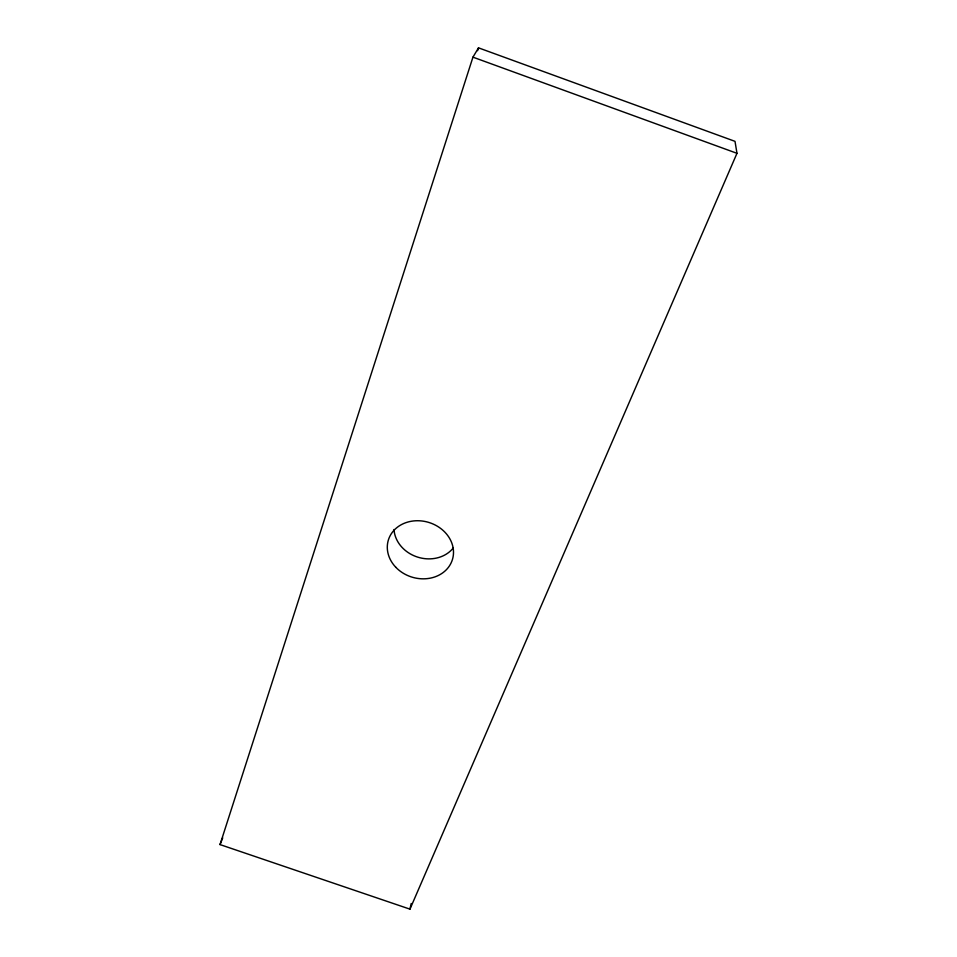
<?xml version="1.0" encoding="UTF-8"?>
<svg xmlns="http://www.w3.org/2000/svg" width="957" height="957" viewBox="0 0 957 957"><rect width="100%" height="100%" fill="white"/><g stroke="black" fill="none" stroke-linecap="round" stroke-linejoin="round"><path stroke-width="1.44" d="M409.967 909.15L736.974 153.311L735.012 141.349L478.512 47.85L472.949 57.157L220.026 844.588L409.967 909.15L411.211 903.492M477.603 50.697L478.512 47.85M220.026 844.588L222.73 837.865M472.949 57.157L736.974 153.311M453.367 547.847A32.682 28.172 16.8 0 1 417.922 557.201A32.682 28.172 16.8 0 1 394.009 529.508M395.779 567.25A33.483 28.614 16.8 0 0 451.871 561.161A33.483 28.614 16.8 0 0 413.556 520.943A33.483 28.614 16.8 0 0 395.779 567.25"/></g></svg>
